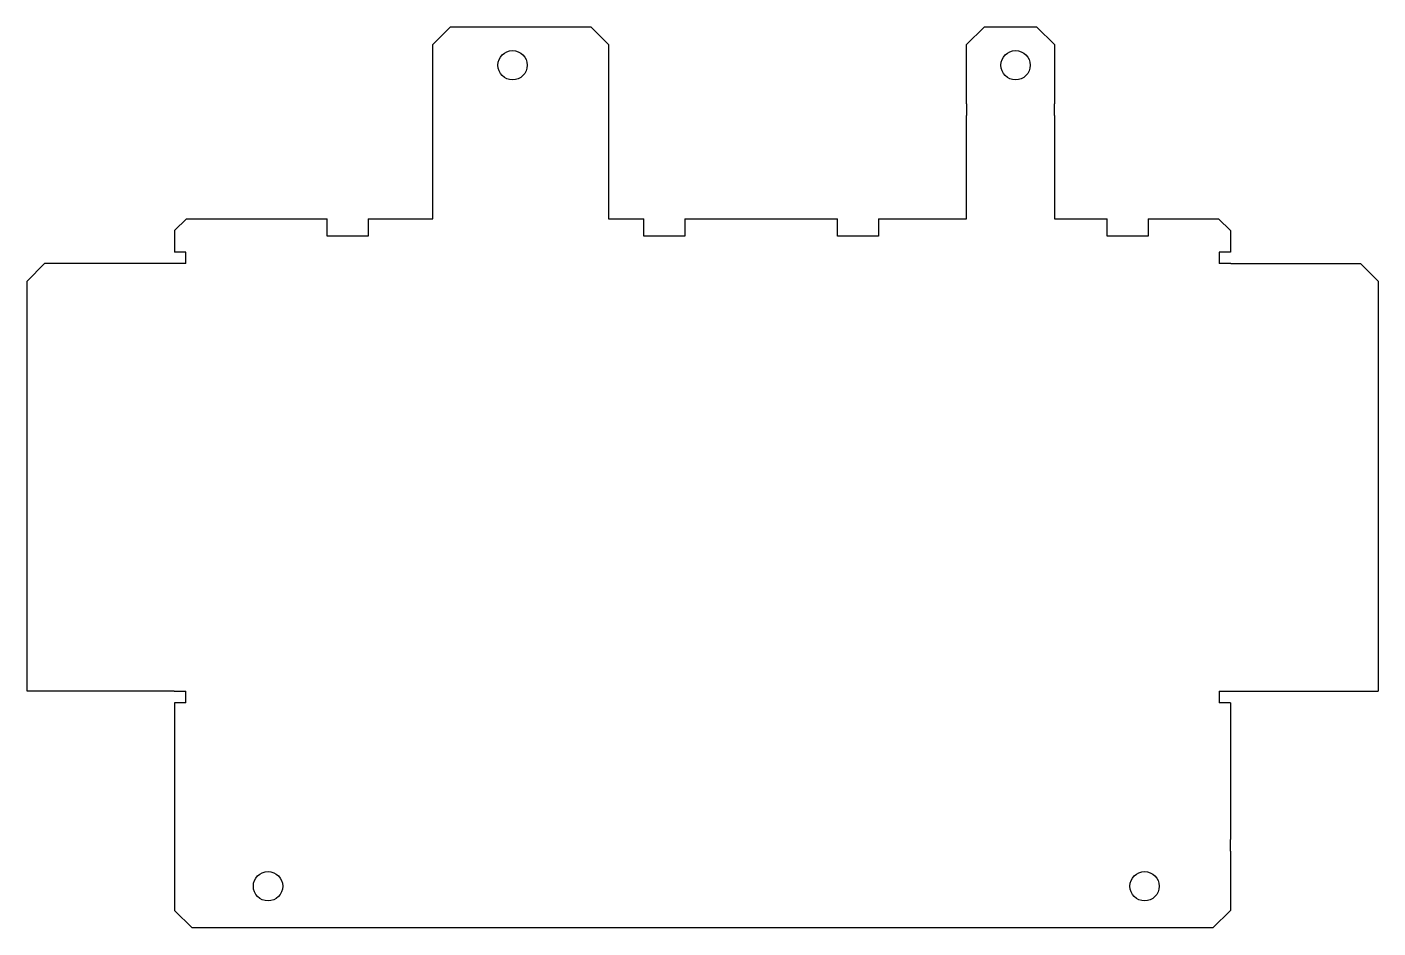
# Model space of a CAD drawing. Header units: millimetres. Extents: x 218 to 449, y 165 to 319.
import ezdxf

# ---------------------------------------------------------------- set-up
doc = ezdxf.new("R2010")
doc.units = ezdxf.units.MM
doc.layers.add('CARTOLA_COM_RASG', color=7, linetype='Continuous')
doc.layers.add('Default', color=7, linetype='Continuous')

# ---------------------------------------------------------------- blocks, each defined once
blk = doc.blocks.new('SE')
at = {"layer": 'CARTOLA_COM_RASG', "color": 7, "linetype": 'Continuous'}
for p, q in [((290.57, 318.68), (287.57, 315.68)), ((314.57, 318.68), (290.57, 318.68)), ((317.57, 315.68), (314.57, 318.68)), ((381.57, 318.68), (378.57, 315.68)), ((390.57, 318.68), (381.57, 318.68)), ((393.57, 315.68), (390.57, 318.68)), ((287.57, 305.58), (287.57, 315.68)), ((317.57, 315.68), (317.57, 305.58)), ((378.57, 305.58), (378.57, 315.68)), ((393.57, 315.68), (393.57, 305.58)), ((287.57, 303.61), (287.57, 305.58)), ((317.57, 305.58), (317.57, 303.61)), ((378.57, 305.58), (378.57, 303.61)), ((393.57, 303.61), (393.57, 305.58)), ((287.57, 286.01), (287.57, 303.61)), ((317.57, 303.61), (317.57, 286.01)), ((378.57, 286.01), (378.57, 303.61)), ((393.57, 303.61), (393.57, 286.01)), ((245.57, 286.01), (243.57, 284.01)), ((245.57, 286.01), (269.57, 286.01)), ((269.57, 283.01), (269.57, 286.01)), ((276.57, 286.01), (287.57, 286.01)), ((276.57, 286.01), (276.57, 283.01)), ((317.57, 286.01), (323.57, 286.01)), ((323.57, 283.01), (323.57, 286.01)), ((330.57, 286.01), (356.57, 286.01)), ((330.57, 286.01), (330.57, 283.01)), ((356.57, 283.01), (356.57, 286.01)), ((363.57, 286.01), (378.57, 286.01)), ((363.57, 286.01), (363.57, 283.01)), ((393.57, 286.01), (402.57, 286.01)), ((402.57, 283.01), (402.57, 286.01)), ((409.57, 286.01), (421.57, 286.01)), ((409.57, 286.01), (409.57, 283.01)), ((423.57, 284.01), (421.57, 286.01)), ((243.57, 284.01), (243.57, 280.31)), ((423.57, 284.01), (423.57, 280.31)), ((276.57, 283.01), (269.57, 283.01)), ((330.57, 283.01), (323.57, 283.01)), ((363.57, 283.01), (356.57, 283.01)), ((409.57, 283.01), (402.57, 283.01)), ((245.47, 280.31), (243.57, 280.31)), ((245.47, 278.35), (245.47, 280.31)), ((421.67, 280.31), (421.67, 278.35)), ((423.57, 280.31), (421.67, 280.31)), ((221.4, 278.35), (218.4, 275.35)), ((243.5, 278.35), (221.4, 278.35)), ((245.47, 278.35), (243.5, 278.35)), ((423.64, 278.35), (421.67, 278.35)), ((423.64, 278.35), (445.74, 278.35)), ((448.74, 275.35), (445.74, 278.35)), ((218.4, 205.45), (218.4, 275.35)), ((448.74, 275.35), (448.74, 205.45)), ((243.5, 205.45), (218.4, 205.45)), ((243.5, 205.45), (245.47, 205.45)), ((245.47, 203.48), (245.47, 205.45)), ((421.67, 205.45), (423.64, 205.45)), ((421.67, 205.45), (421.67, 203.48)), ((423.64, 205.45), (448.74, 205.45)), ((243.57, 203.48), (243.57, 180.18)), ((245.47, 203.48), (243.57, 203.48)), ((423.57, 203.48), (421.67, 203.48)), ((423.57, 203.48), (423.57, 180.18)), ((243.57, 180.18), (243.57, 178.21)), ((423.57, 178.21), (423.57, 180.18)), ((243.57, 178.21), (243.57, 168.11)), ((423.57, 178.21), (423.57, 168.11)), ((243.57, 168.11), (246.57, 165.11)), ((420.57, 165.11), (423.57, 168.11)), ((420.57, 165.11), (246.57, 165.11))]:
    blk.add_line(p, q, dxfattribs=at)
for centre in [(301.19, 312.16), (386.95, 312.16), (259.49, 172.23), (408.95, 172.23)]:
    blk.add_circle(centre, 2.5, dxfattribs=at)

msp = doc.modelspace()

# ---------------------------------------------------------------- block references
at = {"layer": 'Default'}
msp.add_blockref('SE', (0, 0), dxfattribs=at)

doc.saveas('drawing.dxf')
